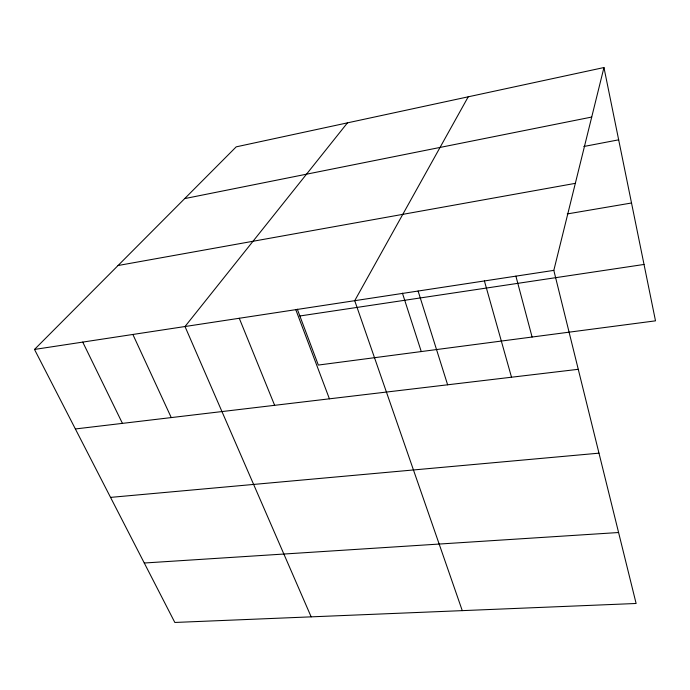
<?xml version="1.0" encoding="UTF-8"?>
<svg xmlns="http://www.w3.org/2000/svg" width="690" height="690" viewBox="0 0 690 690"><rect width="100%" height="100%" fill="white"/><g stroke="black" fill="none" stroke-linecap="round" stroke-linejoin="round"><path stroke-width="1.03" d="M553.82 270.377L603.957 67.542L236.213 146.849L34.5 349.442L174.829 622.458L636.12 603.483L553.82 270.377L34.5 349.442M468.225 96.816L354.72 300.693L462.266 610.633M347.458 122.855L185.006 326.525L311.156 616.843M184.687 198.599L591.718 117.05M583.835 146.496L618.663 139.829M118.05 265.521L575.331 183.35M567.266 213.935L631.523 202.998M299.865 315.977L644.02 264.451M75.374 428.956L578.263 369.305M110.547 497.386L598.98 453.166M144.279 563.014L618.585 532.516M82.74 342.093L122.432 423.375M132.868 334.46L171.258 417.588M239.266 318.262L274.637 405.323M295.786 309.663L329.415 398.829M297.304 309.18L318.332 365.062L655.5 320.841L603.957 67.542M402.425 293.164L421.271 351.564M418.106 291.042L447.629 384.804M484.406 280.942L511.514 377.223M515.904 276.147L532.093 337.031"/></g></svg>
